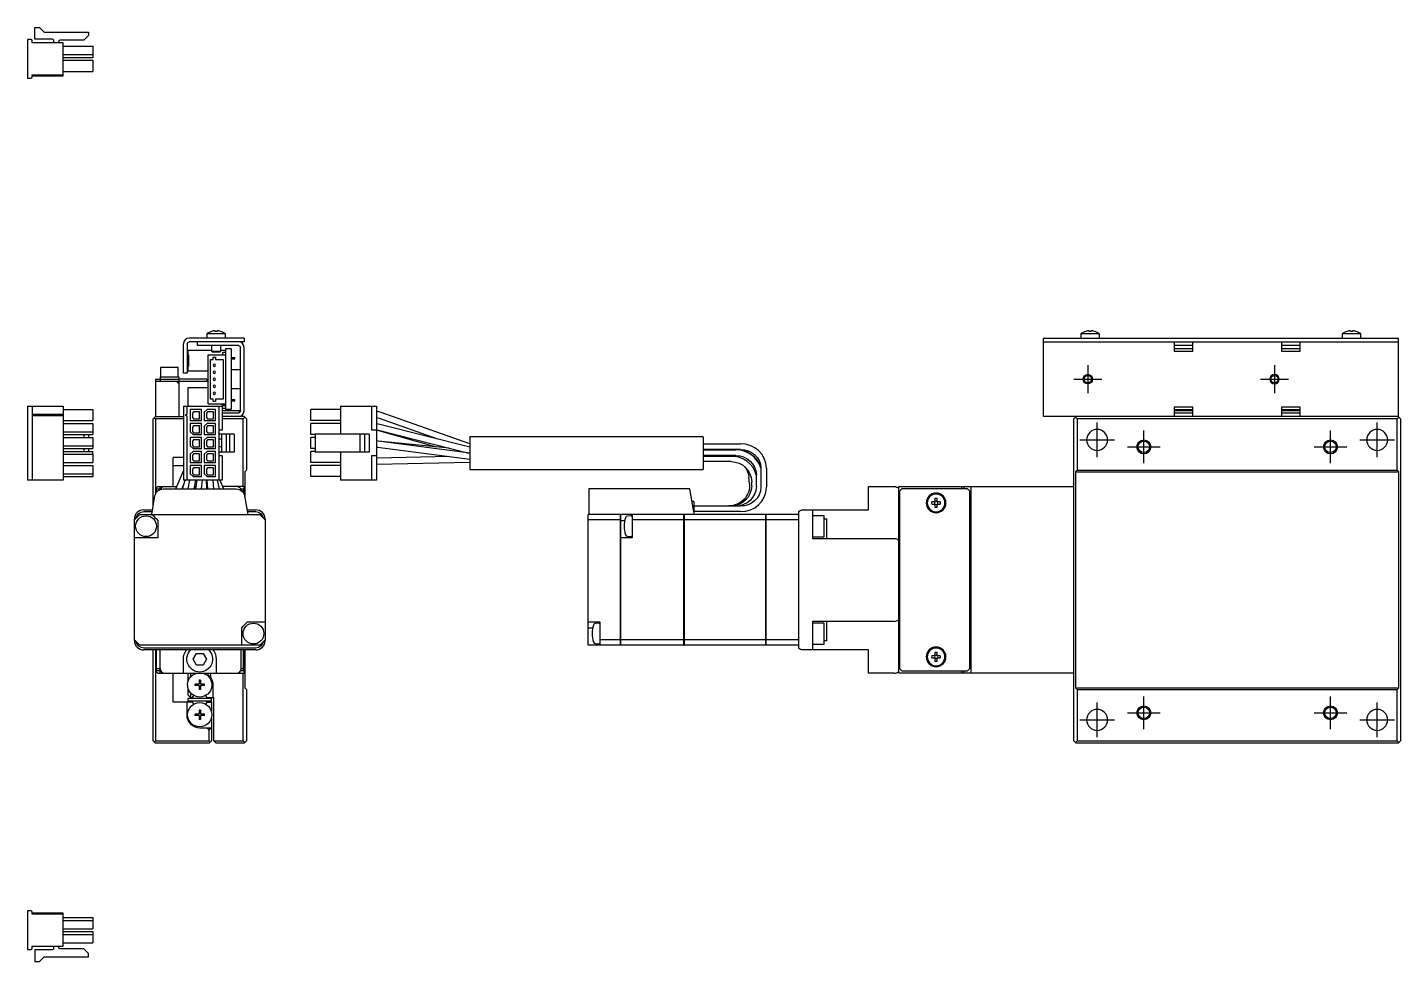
# Model space of a CAD drawing. Extents: x 0 to 574, y -8 to 223.
# Drawn here: x 280.4 to 574.5, y 16.6 to 216.8 of the extents above; entities that cross this region are included whole.
import ezdxf

# ---------------------------------------------------------------- set-up
doc = ezdxf.new("R2010")
doc.units = 0
doc.header["$LTSCALE"] = 0.5
doc.linetypes.add('CENTER', pattern=[50.8, 31.75, -6.35, 6.35, -6.35])
for name, color, linetype in [('MSM_CENTER', 1, 'CENTER'), ('MSM_CONTINUOUS', 7, 'CONTINUOUS'), ('MSM_NARROW', 5, 'CONTINUOUS')]:
    doc.layers.add(name, color=color, linetype=linetype)

msp = doc.modelspace()

# ---------------------------------------------------------------- linework, layer by layer
at = {"layer": 'MSM_CENTER'}
for p, q in [((507.49, 144.41), (507.49, 138.41)), ((547.49, 144.41), (547.49, 138.41)), ((504.49, 141.41), (510.49, 141.41)), ((544.49, 141.41), (550.49, 141.41)), ((509.49, 124.71), (509.49, 132.11)), ((519.49, 123.41), (519.49, 130.41)), ((559.49, 123.41), (559.49, 130.41)), ((569.49, 124.71), (569.49, 132.11)), ((505.79, 128.41), (513.19, 128.41)), ((515.99, 126.91), (522.99, 126.91)), ((555.99, 126.91), (562.99, 126.91)), ((565.79, 128.41), (573.19, 128.41)), ((509.49, 64.71), (509.49, 72.11)), ((519.49, 66.41), (519.49, 73.41)), ((559.49, 66.41), (559.49, 73.41)), ((569.49, 64.71), (569.49, 72.11)), ((505.79, 68.41), (513.19, 68.41)), ((515.99, 69.91), (522.99, 69.91)), ((555.99, 69.91), (562.99, 69.91)), ((565.79, 68.41), (573.19, 68.41))]:
    msp.add_line(p, q, dxfattribs=at)
at = {"layer": 'MSM_CONTINUOUS'}
for p, q in [((281.9, 214.26), (281.9, 216.79)), ((281.9, 216.79), (282.9, 216.79)), ((282.9, 216.79), (283.92, 215.77)), ((283.92, 215.77), (293.46, 215.77)), ((293.46, 215.07), (292.46, 214.07)), ((293.46, 215.77), (293.46, 215.07)), ((280.35, 214.22), (280.35, 205.94)), ((281.07, 214.22), (280.35, 214.22)), ((281.37, 213.51), (281.37, 213.92)), ((288, 213.51), (281.37, 213.51)), ((285.75, 214.26), (281.9, 214.26)), ((285.9, 214.11), (285.9, 213.51)), ((287.05, 213.51), (287.05, 213.79)), ((292.46, 214.07), (287.33, 214.07)), ((288, 206.4), (288, 213.51)), ((288, 212.78), (294.35, 212.78)), ((294.35, 212.78), (294.35, 210.38)), ((288, 210.98), (294.35, 210.98)), ((288, 210.38), (294.35, 210.38)), ((288, 209.78), (294.35, 209.78)), ((294.35, 209.78), (294.35, 207.38)), ((280.35, 205.94), (281.07, 205.94)), ((281.37, 206.24), (281.37, 206.65)), ((281.37, 206.65), (288, 206.65)), ((281.37, 206.4), (288, 206.4)), ((288, 207.38), (294.35, 207.38)), ((326.76, 150.21), (314.96, 150.21)), ((322.76, 151.11), (318.76, 151.11)), ((318.76, 151.11), (318.76, 150.21)), ((319.83, 151.66), (319.81, 151.66)), ((320.56, 151.66), (320.56, 151.8)), ((320.96, 151.66), (320.56, 151.66)), ((320.96, 151.8), (320.96, 151.66)), ((321.71, 151.66), (321.69, 151.66)), ((322.76, 150.21), (322.76, 151.11)), ((326.76, 150.21), (326.76, 149.41)), ((497.99, 150.21), (573.99, 150.21)), ((497.99, 133.41), (497.99, 150.21)), ((509.99, 151.11), (505.99, 151.11)), ((505.99, 151.11), (505.99, 150.21)), ((507.06, 151.66), (507.04, 151.66)), ((507.79, 151.66), (507.79, 151.8)), ((508.19, 151.66), (507.79, 151.66)), ((508.19, 151.8), (508.19, 151.66)), ((508.94, 151.66), (508.91, 151.66)), ((509.99, 150.21), (509.99, 151.11)), ((565.99, 151.11), (561.99, 151.11)), ((561.99, 151.11), (561.99, 150.21)), ((563.06, 151.66), (563.04, 151.66)), ((563.79, 151.66), (563.79, 151.8)), ((564.19, 151.66), (563.79, 151.66)), ((564.19, 151.8), (564.19, 151.66)), ((564.94, 151.66), (564.91, 151.66)), ((565.99, 150.21), (565.99, 151.11)), ((573.99, 150.21), (573.99, 133.41)), ((313.76, 142.71), (313.76, 149.01)), ((314.56, 148.91), (314.56, 142.71)), ((314.76, 147.66), (319.76, 147.66)), ((314.76, 146.66), (314.76, 147.66)), ((326.76, 149.41), (315.06, 149.41)), ((316.76, 148.61), (316.76, 149.41)), ((325.56, 148.61), (316.76, 148.61)), ((319.76, 148.61), (319.76, 147.41)), ((319.76, 147.41), (321.76, 147.41)), ((319.76, 147.41), (319.96, 147.21)), ((321.56, 147.21), (319.96, 147.21)), ((321.56, 147.21), (321.76, 147.41)), ((321.76, 147.41), (321.76, 148.61)), ((321.76, 147.66), (322.76, 147.66)), ((322.76, 147.11), (322.21, 147.11)), ((322.21, 146.66), (322.21, 147.11)), ((323.96, 147.91), (322.76, 147.91)), ((322.76, 147.91), (322.76, 134.91)), ((323.96, 147.91), (323.96, 134.91)), ((325.96, 134.61), (325.96, 148.21)), ((326.76, 134.61), (326.76, 148.21)), ((497.99, 149.41), (573.99, 149.41)), ((525.99, 149.41), (525.99, 147.41)), ((529.99, 148.61), (525.99, 148.61)), ((529.99, 147.91), (525.99, 147.91)), ((525.99, 147.41), (529.99, 147.41)), ((529.99, 147.41), (529.99, 149.41)), ((548.99, 149.41), (548.99, 147.41)), ((552.99, 148.61), (548.99, 148.61)), ((552.99, 147.91), (548.99, 147.91)), ((548.99, 147.41), (552.99, 147.41)), ((552.99, 147.41), (552.99, 149.41)), ((314.76, 146.66), (314.86, 146.66)), ((314.76, 145.86), (314.76, 144.96)), ((314.86, 145.86), (314.76, 145.86)), ((314.86, 145.48), (314.76, 145.48)), ((314.86, 145.33), (314.76, 145.33)), ((314.86, 144.96), (314.76, 144.96)), ((314.76, 143.16), (314.76, 144.16)), ((314.76, 144.16), (314.86, 144.16)), ((314.86, 146.66), (314.86, 144.16)), ((319.06, 136.16), (319.06, 146.66)), ((319.06, 146.66), (322.76, 146.66)), ((319.56, 145.66), (320.11, 145.66)), ((319.56, 137.16), (319.56, 145.66)), ((320.11, 145.66), (320.11, 146.16)), ((320.11, 146.16), (320.61, 146.16)), ((320.61, 146.16), (320.61, 145.66)), ((320.61, 145.66), (322.26, 145.66)), ((322.26, 145.66), (322.26, 137.16)), ((323.96, 146.03), (324.76, 146.03)), ((323.96, 145.78), (324.76, 145.78)), ((324.76, 145.78), (324.76, 146.03)), ((307.76, 141.41), (307.76, 133.41)), ((307.76, 141.41), (308.76, 141.41)), ((308.76, 141.91), (308.76, 140.91)), ((308.76, 141.91), (312.76, 141.91)), ((308.76, 141.41), (312.76, 141.41)), ((312.66, 143.91), (308.86, 143.91)), ((308.86, 143.91), (308.86, 141.91)), ((312.66, 141.91), (312.66, 143.91)), ((312.76, 141.91), (312.76, 133.41)), ((318.76, 141.41), (312.76, 141.41)), ((314.56, 142.71), (313.76, 142.71)), ((319.06, 143.16), (314.76, 143.16)), ((318.76, 141.41), (318.76, 140.91)), ((325.96, 143.41), (323.96, 143.41)), ((318.76, 140.91), (307.76, 140.91)), ((312.26, 140.91), (312.76, 140.41)), ((314.76, 135.66), (314.76, 139.66)), ((314.76, 139.66), (319.06, 139.66)), ((323.96, 139.41), (325.96, 139.41)), ((280.35, 135.66), (280.35, 119.81)), ((280.35, 135.66), (288, 135.66)), ((281.37, 135.66), (281.37, 119.81)), ((288, 135.66), (288, 119.81)), ((313.79, 135.66), (313.79, 119.81)), ((313.79, 135.66), (322.07, 135.66)), ((314.5, 135.66), (314.5, 133.88)), ((319.06, 136.16), (322.76, 136.16)), ((320.11, 137.16), (319.56, 137.16)), ((320.11, 136.66), (320.11, 137.16)), ((320.61, 136.66), (320.11, 136.66)), ((320.61, 137.16), (320.61, 136.66)), ((322.26, 137.16), (320.61, 137.16)), ((321.36, 135.66), (321.36, 119.81)), ((321.96, 135.93), (321.96, 136.16)), ((322.76, 135.93), (321.96, 135.93)), ((322.07, 135.66), (322.07, 130.46)), ((322.21, 135.7), (322.21, 135.93)), ((322.76, 135.7), (322.21, 135.7)), ((323.96, 137.03), (324.76, 137.03)), ((323.96, 136.78), (324.76, 136.78)), ((324.76, 136.78), (324.76, 137.03)), ((347.44, 135.66), (347.44, 129.66)), ((347.44, 135.66), (355.09, 135.66)), ((354.07, 135.66), (354.07, 130.46)), ((355.09, 135.66), (355.09, 119.81)), ((529.99, 135.41), (525.99, 135.41)), ((525.99, 135.41), (525.99, 133.41)), ((529.99, 133.41), (529.99, 135.41)), ((552.99, 135.41), (548.99, 135.41)), ((548.99, 135.41), (548.99, 133.41)), ((552.99, 133.41), (552.99, 135.41)), ((288, 133.88), (281.37, 133.88)), ((288, 133.58), (281.37, 133.58)), ((288, 134.93), (294.35, 134.93)), ((288, 132.53), (294.35, 132.53)), ((294.35, 134.93), (294.35, 132.53)), ((307.26, 132.91), (307.76, 133.41)), ((307.26, 114.11), (307.26, 132.91)), ((307.51, 133.16), (307.76, 132.91)), ((307.76, 133.41), (313.79, 133.41)), ((313.79, 132.91), (307.76, 132.91)), ((307.76, 132.91), (307.76, 116.75)), ((314.4, 133.88), (314.5, 133.88)), ((314.5, 133.58), (314.4, 133.58)), ((314.5, 133.58), (314.5, 119.81)), ((315.23, 134.93), (315.23, 132.53)), ((317.63, 134.93), (315.23, 134.93)), ((315.23, 132.53), (317.63, 132.53)), ((315.93, 134.41), (315.68, 134.16)), ((315.68, 134.16), (315.68, 133.19)), ((315.68, 133.19), (315.93, 132.94)), ((317.18, 134.41), (315.93, 134.41)), ((315.93, 132.94), (317.18, 132.94)), ((317.18, 132.94), (317.18, 134.41)), ((317.63, 132.53), (317.63, 134.93)), ((318.83, 134.93), (318.23, 134.33)), ((318.23, 134.33), (318.23, 132.53)), ((318.23, 132.53), (320.63, 132.53)), ((318.93, 134.41), (318.68, 134.16)), ((318.68, 134.16), (318.68, 133.19)), ((318.68, 133.19), (318.93, 132.94)), ((320.63, 134.93), (318.83, 134.93)), ((320.18, 134.41), (318.93, 134.41)), ((318.93, 132.94), (320.18, 132.94)), ((320.18, 132.94), (320.18, 134.41)), ((320.63, 132.53), (320.63, 134.93)), ((322.76, 135.16), (322.07, 135.16)), ((322.07, 134.71), (325.76, 134.71)), ((322.07, 134.21), (325.56, 134.21)), ((326.76, 133.41), (322.07, 133.41)), ((326.56, 132.91), (322.07, 132.91)), ((323.96, 134.91), (322.76, 134.91)), ((325.76, 134.26), (325.76, 134.71)), ((326.56, 132.91), (326.91, 133.26)), ((326.56, 118.41), (326.56, 132.91)), ((326.91, 133.26), (326.76, 133.41)), ((326.91, 133.26), (327.26, 132.91)), ((327.26, 132.91), (327.26, 121.91)), ((341.09, 132.53), (341.09, 134.93)), ((347.44, 134.93), (341.09, 134.93)), ((347.44, 132.53), (341.09, 132.53)), ((356.12, 134.28), (355.09, 134.54)), ((356.12, 134.28), (355.09, 134.54)), ((355.09, 133.22), (355.69, 133.05)), ((355.68, 133.06), (368.16, 128.63)), ((375.09, 127.55), (356.12, 134.28)), ((573.99, 133.41), (497.99, 133.41)), ((504.49, 132.91), (504.84, 133.26)), ((504.49, 63.91), (504.49, 132.91)), ((504.84, 133.26), (504.99, 133.41)), ((504.84, 133.26), (505.19, 132.91)), ((573.79, 132.91), (505.19, 132.91)), ((505.19, 132.91), (505.19, 121.91)), ((525.99, 134.91), (529.99, 134.91)), ((525.99, 134.71), (529.99, 134.71)), ((525.99, 134.21), (529.99, 134.21)), ((548.99, 134.91), (552.99, 134.91)), ((548.99, 134.71), (552.99, 134.71)), ((548.99, 134.21), (552.99, 134.21)), ((573.79, 132.91), (574.14, 133.26)), ((573.79, 121.91), (573.79, 132.91)), ((573.99, 133.41), (574.14, 133.26)), ((574.14, 133.26), (574.49, 132.91)), ((574.49, 132.91), (574.49, 63.91)), ((288, 131.93), (294.35, 131.93)), ((288, 130.13), (294.35, 130.13)), ((288, 129.53), (294.35, 129.53)), ((292.46, 129.53), (292.46, 128.93)), ((293.46, 129.53), (293.46, 128.93)), ((294.35, 131.93), (294.35, 130.13)), ((294.35, 130.13), (294.35, 129.53)), ((315.23, 131.93), (315.23, 130.13)), ((317.63, 131.93), (315.23, 131.93)), ((315.23, 130.13), (315.83, 129.53)), ((315.93, 131.41), (315.68, 131.16)), ((315.68, 131.16), (315.68, 130.19)), ((315.68, 130.19), (315.93, 129.94)), ((315.83, 129.53), (317.63, 129.53)), ((317.18, 131.41), (315.93, 131.41)), ((315.93, 129.94), (317.18, 129.94)), ((317.18, 129.94), (317.18, 131.41)), ((317.63, 129.53), (317.63, 131.93)), ((318.83, 131.93), (318.23, 131.33)), ((318.23, 131.33), (318.23, 129.53)), ((318.23, 129.53), (320.63, 129.53)), ((318.93, 131.41), (318.68, 131.16)), ((318.68, 131.16), (318.68, 130.19)), ((318.68, 130.19), (318.93, 129.94)), ((320.63, 131.93), (318.83, 131.93)), ((320.18, 131.41), (318.93, 131.41)), ((318.93, 129.94), (320.18, 129.94)), ((320.18, 129.94), (320.18, 131.41)), ((320.63, 129.53), (320.63, 131.93)), ((322.07, 130.46), (321.36, 130.46)), ((324.64, 129.66), (321.61, 129.66)), ((321.92, 129.66), (321.92, 125.8)), ((322.92, 129.66), (322.92, 125.8)), ((323.62, 129.66), (323.62, 125.8)), ((324.64, 129.66), (324.64, 125.8)), ((341.09, 129.53), (341.09, 131.93)), ((347.44, 131.93), (341.09, 131.93)), ((341.98, 129.53), (341.09, 129.53)), ((341.98, 129.66), (341.98, 125.8)), ((353.54, 129.66), (341.98, 129.66)), ((351.52, 129.66), (351.52, 125.8)), ((352.54, 129.66), (352.54, 125.8)), ((353.54, 129.66), (353.54, 125.8)), ((355.09, 130.46), (354.07, 130.46)), ((355.85, 131.74), (355.09, 131.87)), ((355.09, 130.56), (355.53, 130.48)), ((355.09, 130.55), (355.58, 130.44)), ((355.53, 130.48), (374.87, 125.59)), ((355.58, 130.44), (367.9, 126.93)), ((375.09, 126.88), (355.85, 131.74)), ((288, 128.93), (294.35, 128.93)), ((288, 127.13), (294.35, 127.13)), ((288, 126.53), (294.35, 126.53)), ((292.46, 126.53), (292.46, 125.93)), ((293.46, 126.53), (293.46, 125.93)), ((294.35, 128.93), (294.35, 127.13)), ((294.35, 127.13), (294.35, 126.53)), ((315.23, 128.93), (315.23, 127.13)), ((317.63, 128.93), (315.23, 128.93)), ((315.23, 127.13), (315.83, 126.53)), ((315.93, 128.41), (315.68, 128.16)), ((315.68, 128.16), (315.68, 127.19)), ((315.68, 127.19), (315.93, 126.94)), ((315.83, 126.53), (317.63, 126.53)), ((317.18, 128.41), (315.93, 128.41)), ((315.93, 126.94), (317.18, 126.94)), ((317.18, 126.94), (317.18, 128.41)), ((317.63, 126.53), (317.63, 128.93)), ((318.83, 128.93), (318.23, 128.33)), ((318.23, 128.33), (318.23, 126.53)), ((318.23, 126.53), (320.63, 126.53)), ((318.93, 128.41), (318.68, 128.16)), ((318.68, 128.16), (318.68, 127.19)), ((318.68, 127.19), (318.93, 126.94)), ((320.63, 128.93), (318.83, 128.93)), ((320.18, 128.41), (318.93, 128.41)), ((318.93, 126.94), (320.18, 126.94)), ((320.18, 126.94), (320.18, 128.41)), ((320.63, 126.53), (320.63, 128.93)), ((321.92, 128.55), (321.36, 128.55)), ((321.92, 126.9), (321.36, 126.9)), ((341.09, 126.53), (341.09, 128.93)), ((341.98, 128.93), (341.09, 128.93)), ((341.98, 126.53), (341.09, 126.53)), ((355.49, 128.17), (355.09, 128.2)), ((355.5, 128.16), (355.09, 128.2)), ((355.09, 126.9), (355.33, 126.87)), ((355.33, 126.87), (375.09, 124.25)), ((370.67, 126.65), (355.49, 128.17)), ((375.09, 125.56), (355.5, 128.16)), ((375.09, 129.06), (375.09, 122.06)), ((425.09, 129.06), (375.09, 129.06)), ((425.09, 129.06), (425.09, 122.06)), ((425.09, 127.55), (433.09, 127.55)), ((288, 125.93), (294.35, 125.93)), ((288, 125.33), (294.35, 125.33)), ((294.35, 125.33), (294.35, 125.93)), ((294.35, 125.33), (294.35, 123.53)), ((313.79, 124.61), (311.56, 124.61)), ((311.56, 118.41), (311.56, 124.61)), ((315.23, 125.33), (315.83, 125.93)), ((315.23, 125.33), (315.23, 123.53)), ((315.93, 125.41), (315.68, 125.16)), ((315.68, 125.16), (315.68, 124.19)), ((315.68, 124.19), (315.93, 123.94)), ((317.63, 125.93), (315.83, 125.93)), ((317.18, 125.41), (315.93, 125.41)), ((315.93, 123.94), (317.18, 123.94)), ((317.18, 123.94), (317.18, 125.41)), ((317.63, 123.53), (317.63, 125.93)), ((318.83, 125.93), (318.23, 125.33)), ((318.23, 125.33), (318.23, 123.53)), ((318.93, 125.41), (318.68, 125.16)), ((318.68, 125.16), (318.68, 124.19)), ((318.68, 124.19), (318.93, 123.94)), ((320.63, 125.93), (318.83, 125.93)), ((320.18, 125.41), (318.93, 125.41)), ((318.93, 123.94), (320.18, 123.94)), ((320.18, 123.94), (320.18, 125.41)), ((320.63, 123.53), (320.63, 125.93)), ((322.07, 125), (321.36, 125)), ((324.64, 125.8), (321.61, 125.8)), ((322.07, 125), (322.07, 119.81)), ((341.09, 123.53), (341.09, 125.93)), ((341.98, 125.93), (341.09, 125.93)), ((353.54, 125.8), (341.98, 125.8)), ((347.44, 125.8), (347.44, 119.81)), ((355.09, 125), (354.07, 125)), ((354.07, 125), (354.07, 119.81)), ((355.24, 124.51), (355.09, 124.51)), ((355.19, 123.21), (375.09, 123.61)), ((370.78, 124.82), (355.24, 124.51)), ((433.09, 126.35), (425.09, 126.35)), ((425.09, 126.25), (432.09, 126.25)), ((432.09, 125.05), (425.09, 125.05)), ((425.09, 124.95), (432.09, 124.95)), ((431.09, 123.75), (425.09, 123.75)), ((432.8, 124.89), (431.59, 125.05)), ((432.09, 124.95), (432.8, 124.89)), ((432.8, 124.89), (432.82, 124.89)), ((432.82, 124.89), (432.8, 124.89)), ((288, 123.53), (294.35, 123.53)), ((288, 122.93), (294.35, 122.93)), ((288, 121.13), (294.35, 121.13)), ((294.35, 122.93), (294.35, 121.13)), ((294.35, 121.13), (294.35, 120.53)), ((313.79, 122.86), (311.56, 122.86)), ((312.16, 117.91), (313.79, 121.76)), ((315.23, 123.53), (317.63, 123.53)), ((315.23, 122.93), (315.23, 121.13)), ((317.63, 122.93), (315.23, 122.93)), ((315.23, 121.13), (315.83, 120.53)), ((315.93, 122.41), (315.68, 122.16)), ((315.68, 122.16), (315.68, 121.19)), ((315.68, 121.19), (315.93, 120.94)), ((317.18, 122.41), (315.93, 122.41)), ((315.93, 120.94), (317.18, 120.94)), ((317.18, 120.94), (317.18, 122.41)), ((317.63, 120.53), (317.63, 122.93)), ((318.23, 123.53), (320.63, 123.53)), ((318.23, 122.93), (318.23, 121.13)), ((320.63, 122.93), (318.23, 122.93)), ((318.83, 120.53), (318.23, 121.13)), ((318.93, 122.41), (318.68, 122.16)), ((318.68, 122.16), (318.68, 121.19)), ((318.68, 121.19), (318.93, 120.94)), ((320.18, 122.41), (318.93, 122.41)), ((318.93, 120.94), (320.18, 120.94)), ((320.18, 120.94), (320.18, 122.41)), ((320.63, 120.53), (320.63, 122.93)), ((327.26, 121.91), (326.91, 121.56)), ((326.91, 121.56), (326.91, 116.1)), ((347.44, 123.53), (341.09, 123.53)), ((347.44, 122.93), (341.09, 122.93)), ((341.09, 120.53), (341.09, 122.93)), ((355.09, 123.21), (355.19, 123.21)), ((355.09, 123.21), (355.26, 123.21)), ((375.09, 122.06), (425.09, 122.06)), ((436.49, 118.41), (436.49, 120.89)), ((437.47, 122.34), (437.49, 122.31)), ((437.49, 118.25), (437.49, 122.34)), ((438.69, 122.34), (438.69, 118.25)), ((505.19, 121.91), (504.84, 121.56)), ((504.84, 121.56), (504.84, 75.26)), ((504.84, 121.56), (574.14, 121.56)), ((505.19, 121.91), (573.79, 121.91)), ((574.14, 121.56), (573.79, 121.91)), ((574.14, 75.26), (574.14, 121.56)), ((288, 119.81), (280.35, 119.81)), ((288, 120.53), (294.35, 120.53)), ((308.26, 118.41), (307.76, 117.91)), ((307.96, 117.13), (307.96, 117.91)), ((307.96, 117.91), (308.76, 117.91)), ((308.26, 118.41), (312.37, 118.41)), ((308.76, 117.78), (308.76, 118.41)), ((309.44, 117.91), (325.08, 117.91)), ((313.47, 117.93), (313.73, 118.54)), ((313.53, 117.91), (314.14, 119.81)), ((313.69, 118.41), (313.67, 118.41)), ((322.07, 119.81), (313.79, 119.81)), ((314.78, 117.91), (315.15, 119.81)), ((315.83, 120.53), (317.63, 120.53)), ((316.37, 119.81), (316, 117.91)), ((316.1, 118.41), (316.46, 118.41)), ((316.66, 119.81), (316.38, 117.91)), ((317.6, 117.91), (317.87, 119.81)), ((318.63, 119.81), (318.67, 117.91)), ((318.66, 118.41), (318.95, 118.41)), ((318.83, 120.53), (320.63, 120.53)), ((318.99, 117.91), (318.83, 119.81)), ((320.04, 119.81), (320.2, 117.91)), ((321.01, 119.81), (321.43, 117.91)), ((321.56, 119.81), (322.36, 117.91)), ((326.76, 118.41), (322.15, 118.41)), ((325.76, 118.21), (325.76, 118.41)), ((326.03, 117.91), (326.56, 117.91)), ((326.56, 117.91), (326.56, 117.13)), ((326.76, 116.75), (326.76, 118.41)), ((347.44, 120.53), (341.09, 120.53)), ((355.09, 119.81), (347.44, 119.81)), ((400.59, 117.91), (400.59, 112.41)), ((422.22, 117.91), (400.59, 117.91)), ((423.09, 113.01), (422.22, 117.91)), ((435.01, 119.01), (434.89, 120.4)), ((435.49, 118.56), (435.49, 119.44)), ((460.49, 113.41), (460.49, 118.41)), ((460.49, 118.41), (465.99, 118.41)), ((466.99, 118.41), (504.49, 118.41)), ((466.99, 78.41), (466.99, 118.41)), ((467.69, 117.91), (467.19, 117.41)), ((481.69, 117.91), (467.69, 117.91)), ((480.49, 117.91), (480.49, 118.41)), ((480.99, 117.91), (480.99, 118.41)), ((482.19, 117.41), (481.69, 117.91)), ((482.49, 78.41), (482.49, 118.41)), ((306.96, 112.41), (307.67, 116.42)), ((308.2, 117.41), (307.96, 117.41)), ((326.56, 117.41), (326.33, 117.41)), ((326.85, 116.42), (327.56, 112.41)), ((423.09, 115.21), (422.7, 115.21)), ((423.09, 115.21), (423.09, 112.41)), ((467.19, 117.41), (467.19, 79.41)), ((474.75, 115.15), (474.07, 115.15)), ((474.75, 115.83), (474.75, 115.15)), ((475.23, 115.15), (475.23, 115.83)), ((475.9, 115.15), (475.23, 115.15)), ((482.19, 79.41), (482.19, 117.41)), ((304.42, 112.41), (330.11, 112.41)), ((305.26, 113.41), (307.14, 113.41)), ((305.26, 113.03), (307.07, 113.03)), ((327.38, 113.41), (329.26, 113.41)), ((327.45, 113.03), (329.26, 113.03)), ((438.49, 112.41), (400.49, 112.41)), ((400.49, 84.41), (400.49, 112.41)), ((407.38, 84.41), (407.38, 112.41)), ((407.39, 112.4), (407.38, 112.4)), ((407.39, 112.41), (407.39, 84.41)), ((409.67, 112.14), (408.9, 112.07)), ((409.89, 112.41), (409.89, 107.41)), ((420.99, 84.41), (420.99, 112.41)), ((420.99, 112.4), (421, 112.4)), ((421, 112.41), (421, 84.41)), ((423.09, 114.25), (433.09, 114.25)), ((433.09, 113.05), (423.09, 113.05)), ((430.6, 114.25), (430.84, 114.25)), ((438.49, 84.41), (438.49, 112.41)), ((438.49, 112.4), (438.5, 112.4)), ((438.5, 112.41), (438.5, 84.41)), ((445.49, 112.41), (438.5, 112.41)), ((445.49, 113.03), (445.49, 83.79)), ((446.49, 113.41), (460.49, 113.41)), ((448.49, 113.41), (448.49, 107.31)), ((450.99, 112.16), (448.49, 112.16)), ((450.99, 107.66), (450.99, 112.16)), ((467.19, 112.91), (466.99, 112.91)), ((474.07, 114.67), (474.75, 114.67)), ((474.75, 114.67), (474.75, 113.99)), ((475.23, 113.99), (475.23, 114.67)), ((475.23, 114.67), (475.9, 114.67)), ((482.19, 112.91), (482.49, 112.91)), ((482.49, 112.16), (482.19, 112.16)), ((303.26, 85.41), (303.26, 111.41)), ((308.26, 111.16), (308.26, 107.41)), ((331.26, 111.41), (331.26, 85.41)), ((407.38, 111.25), (400.49, 111.25)), ((407.39, 111.26), (407.38, 111.26)), ((407.39, 111.16), (408.32, 111.16)), ((420.99, 111.25), (409.89, 111.25)), ((420.99, 111.26), (421, 111.26)), ((438.49, 111.25), (421, 111.25)), ((438.49, 111.26), (438.5, 111.26)), ((445.49, 111.25), (438.5, 111.25)), ((450.99, 111.49), (451.49, 111.49)), ((451.49, 111.49), (451.49, 107.31)), ((308.26, 107.41), (303.26, 107.41)), ((409.89, 107.41), (407.39, 107.41)), ((408.9, 107.75), (409.67, 107.68)), ((448.49, 107.66), (450.99, 107.66)), ((448.49, 107.31), (465.99, 107.31)), ((467.19, 108.41), (466.99, 108.41)), ((467.19, 107.41), (466.99, 107.41)), ((467.19, 105.91), (466.99, 105.91)), ((482.19, 106.66), (482.49, 106.66)), ((482.29, 103.41), (482.19, 103.41)), ((482.29, 93.41), (482.29, 103.41)), ((482.49, 103.21), (482.29, 103.41)), ((482.19, 93.41), (482.29, 93.41)), ((482.29, 93.41), (482.49, 93.61)), ((327.51, 89.41), (331.26, 89.41)), ((400.49, 89.41), (402.99, 89.41)), ((402.78, 89.14), (402.01, 89.07)), ((402.99, 89.41), (402.99, 84.41)), ((448.49, 89.51), (448.49, 83.41)), ((465.99, 89.51), (448.49, 89.51)), ((450.99, 89.16), (448.49, 89.16)), ((450.99, 84.66), (450.99, 89.16)), ((451.49, 89.51), (451.49, 85.33)), ((466.99, 90.91), (467.19, 90.91)), ((467.19, 89.41), (466.99, 89.41)), ((466.99, 88.41), (467.19, 88.41)), ((482.49, 90.16), (482.19, 90.16)), ((326.26, 84.41), (326.26, 88.16)), ((400.49, 88.16), (401.43, 88.16)), ((407.38, 85.56), (402.99, 85.56)), ((407.39, 85.57), (407.38, 85.57)), ((420.99, 85.56), (407.39, 85.56)), ((420.99, 85.57), (421, 85.57)), ((438.49, 85.56), (421, 85.56)), ((438.49, 85.57), (438.5, 85.57)), ((445.49, 85.56), (438.5, 85.56)), ((451.49, 85.33), (450.99, 85.33)), ((330.11, 84.41), (304.42, 84.41)), ((329.26, 83.79), (305.26, 83.79)), ((329.26, 83.41), (305.26, 83.41)), ((307.26, 63.91), (307.26, 83.41)), ((307.76, 83.41), (307.76, 63.91)), ((307.96, 78.91), (307.96, 83.41)), ((308.76, 79.41), (308.76, 83.41)), ((315.82, 81.41), (316.54, 82.66)), ((316.54, 82.66), (317.98, 82.66)), ((317.98, 82.66), (318.7, 81.41)), ((326.16, 79.41), (326.16, 83.41)), ((326.56, 83.41), (326.56, 78.91)), ((326.76, 78.41), (326.76, 83.41)), ((326.91, 83.41), (326.91, 75.26)), ((407.38, 84.41), (400.49, 84.41)), ((402.01, 84.75), (402.78, 84.68)), ((407.39, 84.42), (407.38, 84.42)), ((420.99, 84.41), (407.39, 84.41)), ((420.99, 84.42), (421, 84.42)), ((438.49, 84.41), (421, 84.41)), ((438.49, 84.42), (438.5, 84.42)), ((445.49, 84.41), (438.5, 84.41)), ((460.49, 83.41), (446.49, 83.41)), ((448.49, 84.66), (450.99, 84.66)), ((460.49, 78.41), (460.49, 83.41)), ((466.99, 83.91), (467.19, 83.91)), ((474.75, 82.83), (474.75, 82.15)), ((475.23, 82.15), (475.23, 82.83)), ((482.19, 84.66), (482.49, 84.66)), ((482.49, 83.91), (482.19, 83.91)), ((313.76, 78.41), (313.76, 81.41)), ((316.54, 80.16), (315.82, 81.41)), ((317.98, 80.16), (316.54, 80.16)), ((318.7, 81.41), (317.98, 80.16)), ((320.76, 81.41), (320.76, 78.41)), ((474.75, 82.15), (474.07, 82.15)), ((474.07, 81.67), (474.75, 81.67)), ((474.75, 81.67), (474.75, 80.99)), ((475.9, 82.15), (475.23, 82.15)), ((475.23, 80.99), (475.23, 81.67)), ((475.23, 81.67), (475.9, 81.67)), ((307.76, 78.91), (308.26, 78.41)), ((307.96, 79.41), (308.76, 79.41)), ((308.76, 78.91), (307.96, 78.91)), ((308.26, 78.41), (326.76, 78.41)), ((308.76, 78.41), (308.76, 79.41)), ((311.56, 72.21), (311.56, 78.41)), ((314.96, 78.41), (314.76, 78.21)), ((314.76, 76.62), (314.76, 78.21)), ((315.26, 78.41), (315.26, 77.57)), ((317.41, 76.91), (317.12, 76.91)), ((317.12, 76.91), (317.12, 76.11)), ((317.41, 76.91), (317.41, 76.11)), ((319.06, 78.05), (319.06, 78.41)), ((319.56, 78.41), (319.56, 77.51)), ((325.76, 78.41), (325.76, 78.61)), ((326.56, 78.91), (326.03, 78.91)), ((326.16, 79.41), (326.56, 79.41)), ((326.56, 63.91), (326.56, 78.41)), ((465.99, 78.41), (460.49, 78.41)), ((504.49, 78.41), (466.99, 78.41)), ((467.19, 79.41), (467.69, 78.91)), ((467.69, 78.91), (481.69, 78.91)), ((480.49, 78.41), (480.49, 78.91)), ((480.99, 78.41), (480.99, 78.91)), ((481.69, 78.91), (482.19, 79.41)), ((314.76, 73.71), (314.76, 75.2)), ((314.76, 73.71), (315.26, 73.21)), ((315.26, 74.25), (315.26, 73.21)), ((317.06, 76.05), (316.26, 76.05)), ((316.26, 75.76), (316.26, 76.05)), ((317.06, 75.76), (316.26, 75.76)), ((316.79, 76.05), (316.79, 75.76)), ((317.41, 76.38), (317.12, 76.38)), ((317.12, 75.7), (317.12, 74.91)), ((317.12, 75.44), (317.41, 75.44)), ((317.41, 74.91), (317.12, 74.91)), ((317.41, 75.7), (317.41, 74.91)), ((318.26, 76.05), (317.47, 76.05)), ((318.26, 75.76), (317.47, 75.76)), ((317.73, 76.05), (317.73, 75.76)), ((318.26, 75.76), (318.26, 76.05)), ((320.06, 75.91), (320.06, 73.21)), ((326.91, 75.26), (327.26, 74.91)), ((327.26, 74.91), (327.26, 63.91)), ((504.84, 75.26), (505.19, 74.91)), ((504.84, 75.26), (574.14, 75.26)), ((505.19, 74.91), (573.79, 74.91)), ((505.19, 74.91), (505.19, 63.91)), ((573.79, 74.91), (574.14, 75.26)), ((573.79, 63.91), (573.79, 74.91)), ((315.71, 72.21), (311.56, 72.21)), ((314.46, 72.21), (314.46, 69.51)), ((319.76, 73.01), (314.76, 73.01)), ((314.76, 72.41), (314.76, 73.01)), ((319.76, 72.41), (314.76, 72.41)), ((315.26, 73.21), (315.71, 73.21)), ((315.71, 73.21), (315.84, 73.43)), ((315.86, 71.95), (315.71, 72.21)), ((318.81, 72.21), (318.66, 71.95)), ((318.81, 73.21), (318.68, 73.43)), ((318.81, 73.21), (320.26, 73.21)), ((318.81, 72.21), (319.76, 72.21)), ((319.76, 72.41), (319.76, 73.01)), ((319.76, 72.21), (319.76, 70.22)), ((320.26, 63.91), (320.26, 73.21)), ((317.06, 69.65), (316.26, 69.65)), ((316.26, 69.36), (316.26, 69.65)), ((317.06, 69.36), (316.26, 69.36)), ((316.79, 69.65), (316.79, 69.36)), ((317.41, 70.51), (317.12, 70.51)), ((317.12, 70.51), (317.12, 69.71)), ((317.41, 69.98), (317.12, 69.98)), ((317.12, 69.3), (317.12, 68.51)), ((317.12, 69.04), (317.41, 69.04)), ((317.41, 68.51), (317.12, 68.51)), ((317.41, 70.51), (317.41, 69.71)), ((317.41, 69.3), (317.41, 68.51)), ((318.26, 69.65), (317.47, 69.65)), ((318.26, 69.36), (317.47, 69.36)), ((317.73, 69.65), (317.73, 69.36)), ((318.26, 69.36), (318.26, 69.65)), ((319.76, 68.8), (319.76, 63.91)), ((317.26, 66.71), (319.76, 66.71)), ((318.76, 66.71), (319.26, 66.21)), ((319.26, 66.21), (319.61, 66.71)), ((319.26, 63.91), (319.26, 66.21)), ((307.76, 63.41), (307.26, 63.91)), ((307.76, 63.91), (307.51, 63.66)), ((307.76, 63.91), (319.26, 63.91)), ((319.26, 63.41), (307.76, 63.41)), ((319.51, 63.66), (319.26, 63.91)), ((319.26, 63.41), (319.76, 63.91)), ((320.26, 63.91), (326.56, 63.91)), ((320.26, 63.91), (320.76, 63.41)), ((326.76, 63.41), (320.76, 63.41)), ((326.91, 63.56), (326.56, 63.91)), ((326.76, 63.41), (326.91, 63.56)), ((327.26, 63.91), (326.91, 63.56)), ((504.84, 63.56), (504.49, 63.91)), ((505.19, 63.91), (504.84, 63.56)), ((504.99, 63.41), (504.84, 63.56)), ((573.99, 63.41), (504.99, 63.41)), ((505.19, 63.91), (573.79, 63.91)), ((574.14, 63.56), (573.79, 63.91)), ((574.49, 63.91), (573.99, 63.41)), ((281.07, 27.47), (280.35, 27.47)), ((280.35, 27.47), (280.35, 19.19)), ((281.37, 26.76), (281.37, 27.17)), ((288, 27.01), (281.37, 27.01)), ((288, 26.76), (281.37, 26.76)), ((288, 19.9), (288, 27.01)), ((288, 26.03), (294.35, 26.03)), ((288, 25.43), (294.35, 25.43)), ((288, 23.63), (294.35, 23.63)), ((294.35, 26.03), (294.35, 23.63)), ((288, 23.03), (294.35, 23.03)), ((288, 22.43), (294.35, 22.43)), ((288, 20.63), (294.35, 20.63)), ((294.35, 23.03), (294.35, 20.63)), ((280.35, 19.19), (281.07, 19.19)), ((281.37, 19.9), (288, 19.9)), ((281.37, 19.49), (281.37, 19.9)), ((285.75, 19.15), (281.9, 19.15)), ((281.9, 19.15), (281.9, 16.62)), ((285.9, 19.9), (285.9, 19.3)), ((287.05, 19.62), (287.05, 19.9)), ((292.46, 19.34), (287.33, 19.34)), ((293.46, 18.34), (292.46, 19.34)), ((293.46, 17.64), (293.46, 18.34)), ((281.9, 16.62), (282.9, 16.62)), ((282.9, 16.62), (283.92, 17.64)), ((283.92, 17.64), (293.46, 17.64))]:
    msp.add_line(p, q, dxfattribs=at)
at = {"layer": 'MSM_CONTINUOUS', "extrusion": (0, 0, -1)}
for centre, radius in [((-320.36, 144.41), 0.25), ((-320.36, 142.91), 0.25), ((-320.36, 141.41), 0.25), ((-320.36, 139.91), 0.25), ((-320.36, 138.41), 0.25), ((-509.49, 128.41), 2.25), ((-569.49, 128.41), 2.25), ((-474.99, 114.91), 2.1), ((-474.99, 114.91), 1.9), ((-474.99, 81.91), 2.1), ((-474.99, 81.91), 1.9), ((-509.49, 68.41), 2.25), ((-569.49, 68.41), 2.25)]:
    msp.add_circle(centre, radius, dxfattribs=at)
at = {"layer": 'MSM_CONTINUOUS'}
for centre, radius in [((507.49, 141.41), 0.783), ((547.49, 141.41), 0.783), ((519.49, 126.91), 1.23), ((559.49, 126.91), 1.23), ((305.76, 109.91), 2.23), ((328.76, 86.91), 2.23), ((317.26, 69.51), 2.6), ((519.49, 69.91), 1.23), ((559.49, 69.91), 1.23)]:
    msp.add_circle(centre, radius, dxfattribs=at)
for centre, radius, start, end in [((281.07, 213.92), 0.3, 0, 90), ((285.75, 214.11), 0.15, 0, 90), ((287.33, 213.79), 0.28, 90, 180), ((281.07, 206.24), 0.3, 270, 0), ((314.96, 149.01), 1.2, 90, 180), ((320.76, 148.61), 3.2, 107.27, 128.6822), ((320.76, 148.61), 3.19, 93.5904, 106.9053), ((320.76, 148.61), 3.19, 73.0947, 86.4096), ((320.76, 148.61), 3.2, 51.3178, 72.73), ((507.99, 148.61), 3.2, 107.27, 128.6822), ((507.99, 148.61), 3.19, 93.5904, 106.9053), ((507.99, 148.61), 3.19, 73.0947, 86.4096), ((507.99, 148.61), 3.2, 51.3178, 72.73), ((563.99, 148.61), 3.2, 107.27, 128.6822), ((563.99, 148.61), 3.19, 93.5904, 106.9053), ((563.99, 148.61), 3.19, 73.0947, 86.4096), ((563.99, 148.61), 3.2, 51.3178, 72.73), ((325.56, 148.21), 1.2, 0, 90), ((325.56, 134.61), 1.2, 270, 0), ((433.28, 122.14), 5.41, 2.1273, 92.0933), ((431.11, 119.36), 5.59, 15.9654, 90.2921), ((432.16, 120.68), 5.57, 17.3809, 90.7723), ((309.76, 117.41), 1, 90, 156.553), ((325.16, 117.41), 1, 8.5151, 90), ((433.28, 118.45), 5.41, 267.9657, 357.8137), ((474.99, 114.91), 0.95, 165.3667, 194.6333), ((474.99, 114.91), 0.365, 138.8496, 221.1504), ((474.99, 114.91), 0.95, 75.3667, 104.6333), ((474.99, 114.91), 0.365, 48.8496, 131.1504), ((474.99, 114.91), 0.365, 318.8496, 41.1504), ((474.99, 114.91), 0.95, 345.3667, 14.6333), ((305.26, 111.41), 2, 90, 180), ((329.26, 111.41), 2, 0, 90), ((408.94, 111.57), 0.5, 95, 162.3708), ((409.69, 111.94), 0.2, 0, 95), ((474.99, 114.91), 0.365, 228.8496, 311.1504), ((474.99, 114.91), 0.95, 255.3667, 284.6333), ((414.19, 109.91), 6, 162.3708, 197.6292), ((408.94, 108.24), 0.5, 197.6292, 265), ((409.69, 107.88), 0.2, 265, 360), ((407.3, 86.91), 6, 162.3708, 197.6292), ((402.05, 88.57), 0.5, 95, 162.3708), ((402.8, 88.94), 0.2, 18.1949, 95), ((465.99, 91.01), 1.5, 270, 311.8103), ((305.26, 85.41), 2, 180, 270), ((329.26, 85.41), 2, 270, 0), ((402.05, 85.24), 0.5, 197.6292, 265), ((402.8, 84.88), 0.2, 265, 341.8051), ((474.99, 81.91), 0.95, 75.3667, 104.6333), ((474.99, 81.91), 0.95, 165.3667, 194.6333), ((474.99, 81.91), 0.365, 138.8496, 221.1504), ((474.99, 81.91), 0.365, 48.8496, 131.1504), ((474.99, 81.91), 0.365, 228.8496, 311.1504), ((474.99, 81.91), 0.95, 255.3667, 284.6333), ((474.99, 81.91), 0.365, 318.8496, 41.1504), ((474.99, 81.91), 0.95, 345.3667, 14.6333), ((309.76, 79.41), 1, 180, 270), ((317.26, 75.91), 2.8, 34.7719, 49.9948), ((325.16, 79.41), 1, 270, 0), ((465.99, 79.91), 1.5, 270, 311.8103), ((317.26, 72.71), 1.59, 143.8028, 169.1069), ((317.38, 72.59), 1.75, 142.994, 151.3783), ((317.15, 72.59), 1.75, 28.6217, 37.006), ((317.26, 72.71), 1.59, 10.8931, 36.1972), ((317.26, 72.71), 1.59, 190.8931, 216.1972), ((317.26, 72.71), 1.59, 323.8028, 349.1069), ((317.26, 69.51), 2.8, 180, 270), ((281.07, 27.17), 0.3, 360, 90), ((281.07, 19.49), 0.3, 270, 360)]:
    msp.add_arc(centre, radius, start, end, dxfattribs=at)
at = {"layer": 'MSM_CONTINUOUS', "extrusion": (0, 0, -1)}
for centre, radius, start, end in [((-315.06, 148.91), 0.5, 0, 90), ((-325.56, 148.21), 0.4, 90, 180), ((-314.4, 133.73), 0.15, 270, 90), ((-325.56, 134.61), 0.4, 180, 270), ((-321.61, 129.91), 0.25, 270, 0), ((-321.61, 125.55), 0.25, 0, 90), ((-431.13, 119.39), 4.36, 89.4314, 179.3937), ((-432.2, 120.76), 4.29, 88.4892, 178.3121), ((-432.19, 120.9), 5.45, 91.1091, 156.0046), ((-433.27, 122.13), 4.22, 87.5064, 177.069), ((-430.53, 120.01), 4.37, 142.9581, 174.9542), ((-309.44, 116.11), 1.8, 10, 90), ((-317.26, 115.41), 2.75, 65.38, 71.7789), ((-317.26, 120.91), 2.6, 287.9181, 295.7504), ((-317.26, 120.91), 2.6, 230.6245, 237.6105), ((-325.08, 116.11), 1.8, 90, 170), ((-430.64, 118.64), 4.39, 175.0821, 270.1308), ((-431.13, 118.6), 4.36, 180.5892, 270.5857), ((-432.2, 118.53), 4.29, 181.642, 271.5567), ((-433.27, 118.46), 4.22, 182.8542, 272.5704), ((-465.99, 116.91), 1.5, 90, 131.8103), ((-317.26, 98.41), 19, 42.5364, 47.4626), ((-305.26, 111.41), 1.62, 9.7264, 90), ((-294.22, 98.36), 19, 132.3336, 137.6664), ((-329.26, 111.41), 1.62, 90, 170.2637), ((-317.26, 98.41), 19, 132.5374, 137.4626), ((-446.49, 111.91), 1.5, 48.1897, 90), ((-465.99, 105.81), 1.5, 90, 131.8103), ((-340.31, 75.36), 19, 42.3336, 47.6664), ((-317.26, 98.41), 19, 312.5364, 317.4636), ((-317.26, 98.41), 19, 222.5374, 227.4636), ((-305.26, 85.41), 1.62, 270, 350.2833), ((-317.26, 81.41), 3.5, 0, 34.8499), ((-317.26, 81.41), 2.75, 133.3418, 46.6582), ((-317.26, 81.41), 3.5, 145.1501, 180), ((-329.26, 85.41), 1.62, 189.7266, 270), ((-446.49, 84.91), 1.5, 270, 311.8103), ((-317.26, 75.91), 2.6, 105.9424, 74.0576), ((-317.26, 75.91), 2.8, 145.2281, 180), ((-317.06, 76.11), 0.06, 180, 270), ((-317.06, 75.7), 0.06, 90, 180), ((-317.47, 76.11), 0.06, 270, 0), ((-317.47, 75.7), 0.06, 0, 90), ((-317.38, 72.82), 1.75, 322.994, 330), ((-317.15, 72.82), 1.75, 210, 217.006), ((-317.06, 69.71), 0.06, 180, 270), ((-317.06, 69.3), 0.06, 90, 180), ((-317.47, 69.71), 0.06, 270, 0), ((-317.47, 69.3), 0.06, 0, 90), ((-285.75, 19.3), 0.15, 180, 270), ((-287.33, 19.62), 0.28, 270, 0)]:
    msp.add_arc(centre, radius, start, end, dxfattribs=at)
at = {"layer": 'MSM_NARROW'}
for centre, radius in [((507.49, 141.41), 1), ((519.49, 126.91), 1.5), ((559.49, 126.91), 1.5), ((519.49, 69.91), 1.5), ((559.49, 69.91), 1.5)]:
    msp.add_circle(centre, radius, dxfattribs=at)
at = {"layer": 'MSM_NARROW', "extrusion": (0, 0, -1)}
msp.add_circle((-547.49, 141.41), 1, dxfattribs=at)

doc.saveas('drawing.dxf')
